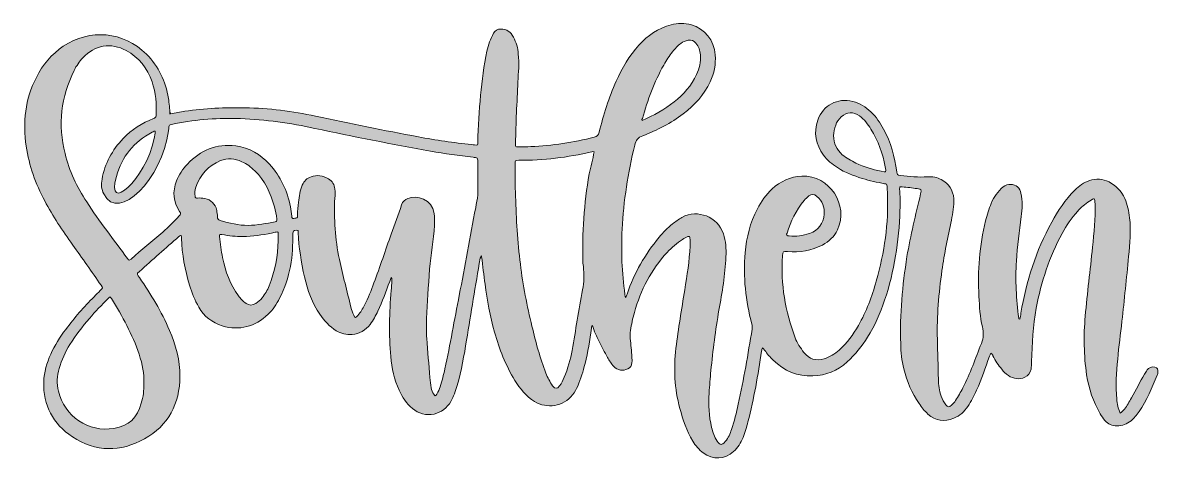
# Model space of a CAD drawing. Header units: inches. Extents: x 53 to 378, y 153 to 278.
import ezdxf

# ---------------------------------------------------------------- set-up
doc = ezdxf.new("R2010")
doc.units = ezdxf.units.IN
doc.header["$MEASUREMENT"] = 0
doc.layers.add('Calque 1', color=7, linetype='Continuous')

msp = doc.modelspace()

# ---------------------------------------------------------------- hatches: boundary and pattern name
at = {"layer": 'Calque 1', "true_color": 0x75614d}
h = msp.add_hatch(color=37, dxfattribs=at)
h.dxf.hatch_style = 2
edge = h.paths.add_edge_path()
edge.add_spline(control_points=[(95.6, 252), (97, 252.3), (98.4, 252.5), (99.7, 252.7), (105.4, 253.6), (111.2, 253.8), (116.9, 253.7), (123.7, 253.6), (130.5, 252.7), (137.1, 251.3), (146.9, 249.3), (156.7, 247.2), (166.5, 245.4), (171.5, 244.5), (176.6, 243.7), (181.7, 243.2), (182, 243.2), (182.3, 243.1), (182.6, 243.1), (183.5, 243), (183.5, 243), (183.5, 243.9), (183.6, 248.4), (183.9, 252.8), (184.3, 257.3), (184.7, 261.5), (185.2, 265.7), (186.1, 269.9), (186.5, 271.7), (187.1, 273.4), (188, 275), (188.4, 275.8), (189.2, 276.2), (190.1, 276.2), (191.8, 276.2), (192.9, 275.4), (193.7, 273.9), (194.5, 272.4), (195, 270.8), (195.1, 269.1), (195.4, 266.4), (195.1, 263.8), (195, 261.1), (194.7, 255.2), (194.4, 249.4), (194.3, 243.5), (194.3, 243.4), (194.3, 243.3), (194.3, 243.2), (194.2, 242.7), (194.4, 242.5), (195, 242.5), (196.2, 242.5), (197.5, 242.5), (198.7, 242.6), (204.8, 242.9), (210.9, 243.8), (216.8, 245.3), (217.6, 245.5), (218, 245.9), (218.2, 246.7), (219.5, 251.7), (221, 256.6), (223.1, 261.3), (224.8, 265), (226.8, 268.6), (229.6, 271.6), (232.2, 274.4), (235.1, 276.4), (238.8, 277.4), (240.7, 277.9), (242.7, 278), (244.6, 277.4), (248.5, 276.3), (251.1, 273.1), (251.4, 268.8), (251.7, 266.1), (251.1, 263.6), (250, 261.1), (248.2, 257.4), (245.6, 254.5), (242.3, 252), (238.8, 249.3), (234.8, 247.3), (230.7, 245.7), (229.3, 245.2), (228.7, 244.4), (228.4, 243), (226.5, 235.1), (225.2, 227.1), (224.8, 219), (224.5, 212.8), (224.7, 206.6), (225.6, 200.4), (225.6, 200.1), (225.6, 199.8), (225.8, 199.5), (226.1, 199.8), (226.1, 200.2), (226.2, 200.5), (228.3, 206.5), (231.4, 211.9), (235.4, 216.7), (236.5, 218.1), (237.8, 219.4), (239.2, 220.5), (240, 221.2), (241, 221.8), (241.9, 222.4), (246.5, 224.8), (252.1, 222.6), (253.8, 217.7), (254.5, 215.6), (254.6, 213.4), (254.5, 211.1), (254.3, 206), (253.4, 200.9), (252.5, 195.9), (251.5, 190.2), (250.8, 184.4), (250.2, 178.6), (250, 176.5), (249.8, 174.3), (249.7, 172.2), (249.5, 168.9), (249.6, 165.6), (250.4, 162.4), (250.7, 161), (251.2, 159.7), (252, 158.5), (252.9, 157.2), (253.3, 157.2), (254.3, 158.4), (255.2, 159.4), (255.7, 160.6), (256.1, 161.8), (256.9, 164.1), (257.5, 166.6), (258, 169), (259.6, 176.1), (260.8, 183.3), (262, 190.5), (262.1, 191), (262, 191.5), (261.9, 191.9), (260.1, 198.6), (259.4, 205.4), (260, 212.3), (260.4, 216.7), (261.4, 220.9), (263.5, 224.8), (264.6, 226.9), (266, 228.9), (267.7, 230.5), (270.1, 232.7), (272.9, 234), (276.2, 234.2), (284.1, 234.5), (289.8, 225.9), (286.4, 218.8), (285.5, 216.9), (284, 215.5), (282.1, 214.5), (279, 212.9), (275.6, 212.3), (272.1, 212.6), (270.8, 212.7), (270.8, 212.7), (270.7, 211.4), (270.1, 203.3), (271.5, 195.6), (274.3, 188), (274.9, 186.5), (275.8, 185.1), (276.8, 183.8), (278.4, 181.9), (280.2, 181.3), (282.6, 182), (284.2, 182.5), (285.6, 183.4), (286.9, 184.5), (289.2, 186.5), (290.9, 188.9), (292.4, 191.5), (294.7, 195.5), (296.3, 199.8), (297.5, 204.2), (299.8, 212.4), (301.1, 220.7), (300.7, 229.2), (300.7, 229.9), (300.6, 230.6), (300.6, 231.3), (300.6, 231.8), (300.4, 232), (299.9, 232), (297.8, 232.4), (295.6, 232.9), (293.5, 233.5), (291, 234.3), (288.6, 235.2), (286.4, 236.6), (284.9, 237.6), (283.5, 238.7), (282.4, 240.2), (280.2, 243.2), (279.5, 246.6), (280.8, 250.2), (282.3, 254.5), (286.4, 256.6), (290.8, 255.5), (292.8, 255), (294.5, 253.9), (296, 252.5), (297.5, 251.1), (298.6, 249.4), (299.6, 247.6), (301.7, 243.8), (302.8, 239.7), (303.4, 235.4), (303.5, 234.5), (303.5, 234.5), (304.4, 234.4), (307, 234), (309.6, 233.8), (312.2, 234), (313.6, 234.1), (314.9, 233.8), (316.1, 233.2), (318.3, 232), (319.5, 230.2), (319.7, 227.7), (319.8, 225.6), (319.4, 223.6), (319, 221.6), (318, 216.8), (317, 212), (316.3, 207.2), (315.4, 200.7), (314.8, 194.2), (315, 187.6), (315.1, 183.8), (315.2, 180), (315.3, 176.2), (315.3, 174.5), (315.5, 172.9), (316.1, 171.3), (316.4, 170.4), (316.8, 169.5), (317.4, 168.8), (318, 168.2), (318.3, 168.1), (319, 168.7), (319.5, 169.1), (319.9, 169.6), (320.2, 170.1), (321, 171.2), (321.6, 172.5), (322.3, 173.7), (324.4, 177.8), (325.9, 182.1), (327.6, 186.4), (328.2, 188), (328.3, 189.5), (327.9, 191.1), (327.2, 193.9), (327, 196.9), (326.9, 199.8), (326.5, 207.1), (327, 214.3), (328.8, 221.4), (329.2, 223.1), (329.7, 224.8), (330.4, 226.4), (331.1, 228.3), (332.3, 229.8), (333.8, 231.1), (335.1, 232.2), (336.9, 231.9), (337.9, 231.1), (338.5, 230.6), (338.7, 230), (338.9, 229.3), (339.4, 227.1), (339.3, 224.8), (339, 222.6), (338.4, 218.4), (337.9, 214.1), (337.6, 209.9), (337.3, 204.5), (337.5, 199), (338.3, 193.6), (338.3, 193.5), (338.3, 193.4), (338.6, 193.3), (338.7, 193.9), (338.8, 194.4), (338.9, 195), (340.4, 204.1), (343.2, 212.8), (347.7, 221), (349.5, 224.3), (351.6, 227.5), (354.3, 230.2), (355.5, 231.4), (356.9, 232.4), (358.5, 232.9), (360.4, 233.5), (362.3, 233.4), (364.1, 232.5), (366.2, 231.5), (367.6, 229.9), (368.6, 227.8), (369.4, 226.1), (369.8, 224.2), (370, 222.3), (370.4, 218.6), (370.1, 214.9), (369.7, 211.2), (369.1, 205), (368.5, 198.9), (367.8, 192.7), (367.4, 189.1), (366.9, 185.5), (366.6, 181.9), (366.2, 178.1), (366, 174.3), (366.3, 170.5), (366.4, 169.1), (366.7, 167.8), (367.3, 166.5), (367.8, 166.8), (368.2, 167.2), (368.5, 167.6), (369.3, 168.6), (369.9, 169.7), (370.5, 170.8), (371.8, 173.1), (373, 175.4), (374.3, 177.6), (374.5, 178), (374.7, 178.4), (375, 178.8), (375.5, 179.5), (376.4, 179.8), (377.2, 179.6), (377.9, 179.4), (378.2, 178.9), (378.1, 178.2), (378.1, 177.9), (378, 177.6), (377.9, 177.3), (376.4, 173.7), (374.9, 170.1), (372.7, 166.9), (372, 165.9), (371.3, 165), (370.4, 164.3), (369.2, 163.4), (367.9, 162.8), (366.4, 162.8), (365, 162.8), (363.8, 163.3), (362.9, 164.4), (362.4, 165), (362, 165.6), (361.6, 166.3), (359.6, 169.7), (358.3, 173.4), (357.7, 177.4), (356.9, 183), (356.8, 188.6), (357.3, 194.2), (357.9, 200.8), (358.7, 207.3), (359.4, 213.9), (359.8, 218), (360.3, 222.1), (360.1, 226.2), (360, 228), (360, 228), (358.5, 227), (357.2, 226.2), (356.1, 225.2), (355.1, 224.1), (353.4, 222.2), (351.9, 220.1), (350.7, 217.8), (347, 211.1), (344.7, 204), (343.3, 196.5), (342.4, 191.4), (342.1, 186.3), (341.9, 181.2), (341.9, 180.5), (341.9, 179.7), (341.8, 179), (341.6, 177.9), (341, 177.2), (340, 176.7), (338.4, 176), (336.8, 176.2), (335.3, 177.2), (334.5, 177.7), (333.9, 178.3), (333.4, 179), (332.4, 180.2), (331.6, 181.5), (330.9, 182.8), (330.8, 183.1), (330.7, 183.4), (330.3, 183.6), (330.2, 183.3), (330.1, 183), (329.9, 182.7), (328.7, 179.5), (327.7, 176.2), (326.2, 173), (325.5, 171.4), (324.7, 169.8), (323.7, 168.4), (322.7, 166.9), (321.4, 165.7), (319.7, 165), (317, 163.9), (314.5, 164.2), (312.3, 166.2), (311.3, 167.1), (310.5, 168.1), (309.8, 169.2), (307.7, 172.2), (306.2, 175.5), (305.4, 179.1), (304.8, 181.5), (304.5, 183.8), (304.5, 186.3), (304.2, 194.7), (305, 202.9), (306.3, 211.2), (307.3, 217.2), (308.8, 223.2), (310.2, 229.1), (310.5, 230.4), (310.5, 230.4), (309.2, 230.6), (307.8, 230.8), (306.4, 231), (304.9, 231.1), (304.2, 231.2), (304.2, 231.2), (304.2, 230.5), (304.3, 228.5), (304.4, 226.5), (304.3, 224.4), (304, 215.6), (302.7, 207), (299.9, 198.7), (298.7, 195), (297.1, 191.5), (295, 188.2), (293.4, 185.6), (291.5, 183.2), (289.2, 181.1), (286.4, 178.6), (283.1, 177.2), (279.4, 177.1), (275, 176.9), (271.2, 178.5), (268, 181.6), (267.1, 182.5), (266.3, 183.4), (265.6, 184.4), (265.4, 184.6), (265.3, 184.9), (265, 185.1), (264.7, 184.9), (264.8, 184.5), (264.7, 184.2), (263.7, 177.4), (262.5, 170.6), (260.8, 164), (260.4, 162.5), (260, 161), (259.4, 159.5), (258.8, 158), (257.9, 156.6), (256.7, 155.5), (254.1, 153.2), (250.8, 153), (248, 155.1), (246.8, 156), (245.8, 157.2), (245, 158.5), (243.2, 161.4), (242.2, 164.6), (241.3, 167.8), (239.8, 173.5), (239.5, 179.2), (240.2, 185), (240.9, 190.6), (241.8, 196.1), (242.7, 201.7), (243.4, 205.8), (244, 210), (244.3, 214.2), (244.3, 215), (244.3, 215.8), (244.2, 216.5), (244.2, 216.9), (244, 217), (243.6, 216.9), (243.1, 216.7), (242.6, 216.4), (242.1, 216.1), (240.5, 215.1), (239, 213.8), (237.7, 212.4), (233.1, 207.5), (230.1, 201.6), (228.3, 195.2), (227.8, 193.5), (227.5, 191.8), (227.2, 190.1), (227.1, 189.3), (227, 188.6), (227.1, 187.8), (227.3, 186), (227.5, 184.2), (227.6, 182.5), (227.6, 182), (227.7, 181.5), (227.6, 180.9), (227.6, 180), (227.1, 179.4), (226.4, 179.1), (225.1, 178.4), (223.4, 178.7), (222.4, 179.8), (221.7, 180.6), (221.1, 181.5), (220.6, 182.4), (219.8, 183.9), (219, 185.4), (218.2, 186.9), (217.5, 188.4), (216.8, 189.9), (216.3, 191.5), (215.9, 191.3), (216, 191), (216, 190.7), (215.5, 187.3), (215.1, 183.9), (214.2, 180.6), (213.6, 178.4), (213, 176.3), (212.1, 174.2), (211.7, 173.3), (211.2, 172.5), (210.6, 171.7), (208, 168.4), (203.3, 167.6), (199.7, 169.8), (197.3, 171.3), (195.6, 173.5), (194.1, 175.8), (191.5, 180.1), (189.6, 184.8), (188.3, 189.6), (187, 194.1), (186.2, 198.7), (185.6, 203.3), (185.2, 205.9), (184.9, 208.5), (184.6, 211.1), (184.6, 211.2), (184.6, 211.4), (184.5, 211.4), (184.2, 211.2), (184.3, 210.9), (184.2, 210.7), (182.8, 202.9), (181.6, 195.1), (180.3, 187.3), (179.6, 183), (178.8, 178.6), (177.6, 174.4), (177.1, 172.8), (176.6, 171.2), (175.8, 169.8), (174.7, 167.9), (173.1, 166.7), (171, 166.2), (168.7, 165.7), (166.6, 166.3), (164.8, 167.8), (163.1, 169.2), (162, 171), (161, 173), (159.6, 176.1), (158.9, 179.3), (158.6, 182.6), (158, 188.9), (158.2, 195.2), (158.7, 201.5), (158.8, 202.4), (158.9, 203.4), (158.9, 204.3), (158.9, 204.6), (159, 204.9), (158.8, 205.2), (158.5, 204.9), (158.5, 204.5), (158.3, 204.1), (157.2, 201.2), (156.2, 198.3), (154.9, 195.6), (154.3, 194.3), (153.6, 193), (152.7, 191.8), (151.4, 190.2), (149.7, 189.1), (147.6, 188.9), (145.9, 188.8), (144.4, 189.2), (143, 190), (141, 191.2), (139.6, 192.9), (138.3, 194.7), (136.1, 197.9), (134.8, 201.6), (133.9, 205.4), (133, 209.6), (132.3, 213.8), (132.1, 218), (132.1, 218.3), (132.3, 218.8), (131.6, 218.7), (130.8, 218.6), (130.6, 218.5), (130.6, 217.8), (130.6, 214.6), (130.5, 211.5), (129.9, 208.4), (129.3, 205.2), (128.3, 202.2), (126.8, 199.3), (125.9, 197.6), (124.9, 196), (123.5, 194.7), (119.7, 191.2), (115.4, 189.9), (110.4, 191.4), (107.5, 192.3), (105.2, 194.1), (103.7, 196.7), (102.5, 198.7), (101.7, 200.8), (101, 203), (99.7, 207.4), (98.9, 211.9), (98.7, 216.4), (98.7, 216.7), (98.7, 216.9), (98.6, 217.2), (98.3, 217.3), (98.2, 217.1), (98, 216.9), (94.2, 213.6), (90.4, 210.3), (86.7, 206.9), (86.6, 206.8), (86.5, 206.7), (86.3, 206.6), (86.1, 206.4), (86, 206.2), (86.2, 205.9), (86.4, 205.7), (86.5, 205.4), (86.7, 205.2), (90, 200.4), (93, 195.5), (95.3, 190.1), (97.1, 185.9), (98.3, 181.5), (98.3, 177), (98.2, 169.2), (95, 162.9), (88.1, 159.1), (81.3, 155.3), (74.2, 155.3), (67.5, 159.7), (62, 163.4), (59.1, 168.7), (59.3, 175.4), (59.4, 178.2), (60.2, 180.8), (61.3, 183.3), (62.5, 185.8), (63.9, 188.2), (65.6, 190.4), (68.1, 193.7), (70.8, 196.8), (73.7, 199.7), (74.3, 200.3), (74.9, 200.9), (75.5, 201.5), (76.3, 202.3), (76.2, 202.2), (75.7, 203), (73.1, 206.9), (70.3, 210.7), (67.6, 214.5), (64.7, 218.6), (61.9, 222.7), (59.6, 227.1), (57, 232), (55.1, 237.2), (54.3, 242.7), (53.3, 249.5), (54, 256.2), (57.2, 262.4), (59, 266), (61.6, 269), (64.9, 271.3), (72.6, 276.4), (82.1, 275.5), (88.7, 269), (92.2, 265.5), (94.2, 261.3), (95, 256.4), (95.2, 254.9), (95.4, 253.4), (95.4, 251.9), (95.5, 252.5), (95.5, 252.3), (95.6, 252)], knot_values=[0, 0, 0, 0, 1, 1, 1, 2, 2, 2, 3, 3, 3, 4, 4, 4, 5, 5, 5, 6, 6, 6, 7, 7, 7, 8, 8, 8, 9, 9, 9, 10, 10, 10, 11, 11, 11, 12, 12, 12, 13, 13, 13, 14, 14, 14, 15, 15, 15, 16, 16, 16, 17, 17, 17, 18, 18, 18, 19, 19, 19, 20, 20, 20, 21, 21, 21, 22, 22, 22, 23, 23, 23, 24, 24, 24, 25, 25, 25, 26, 26, 26, 27, 27, 27, 28, 28, 28, 29, 29, 29, 30, 30, 30, 31, 31, 31, 32, 32, 32, 33, 33, 33, 34, 34, 34, 35, 35, 35, 36, 36, 36, 37, 37, 37, 38, 38, 38, 39, 39, 39, 40, 40, 40, 41, 41, 41, 42, 42, 42, 43, 43, 43, 44, 44, 44, 45, 45, 45, 46, 46, 46, 47, 47, 47, 48, 48, 48, 49, 49, 49, 50, 50, 50, 51, 51, 51, 52, 52, 52, 53, 53, 53, 54, 54, 54, 55, 55, 55, 56, 56, 56, 57, 57, 57, 58, 58, 58, 59, 59, 59, 60, 60, 60, 61, 61, 61, 62, 62, 62, 63, 63, 63, 64, 64, 64, 65, 65, 65, 66, 66, 66, 67, 67, 67, 68, 68, 68, 69, 69, 69, 70, 70, 70, 71, 71, 71, 72, 72, 72, 73, 73, 73, 74, 74, 74, 75, 75, 75, 76, 76, 76, 77, 77, 77, 78, 78, 78, 79, 79, 79, 80, 80, 80, 81, 81, 81, 82, 82, 82, 83, 83, 83, 84, 84, 84, 85, 85, 85, 86, 86, 86, 87, 87, 87, 88, 88, 88, 89, 89, 89, 90, 90, 90, 91, 91, 91, 92, 92, 92, 93, 93, 93, 94, 94, 94, 95, 95, 95, 96, 96, 96, 97, 97, 97, 98, 98, 98, 99, 99, 99, 100, 100, 100, 101, 101, 101, 102, 102, 102, 103, 103, 103, 104, 104, 104, 105, 105, 105, 106, 106, 106, 107, 107, 107, 108, 108, 108, 109, 109, 109, 110, 110, 110, 111, 111, 111, 112, 112, 112, 113, 113, 113, 114, 114, 114, 115, 115, 115, 116, 116, 116, 117, 117, 117, 118, 118, 118, 119, 119, 119, 120, 120, 120, 121, 121, 121, 122, 122, 122, 123, 123, 123, 124, 124, 124, 125, 125, 125, 126, 126, 126, 127, 127, 127, 128, 128, 128, 129, 129, 129, 130, 130, 130, 131, 131, 131, 132, 132, 132, 133, 133, 133, 134, 134, 134, 135, 135, 135, 136, 136, 136, 137, 137, 137, 138, 138, 138, 139, 139, 139, 140, 140, 140, 141, 141, 141, 142, 142, 142, 143, 143, 143, 144, 144, 144, 145, 145, 145, 146, 146, 146, 147, 147, 147, 148, 148, 148, 149, 149, 149, 150, 150, 150, 151, 151, 151, 152, 152, 152, 153, 153, 153, 154, 154, 154, 155, 155, 155, 156, 156, 156, 157, 157, 157, 158, 158, 158, 159, 159, 159, 160, 160, 160, 161, 161, 161, 162, 162, 162, 163, 163, 163, 164, 164, 164, 165, 165, 165, 166, 166, 166, 167, 167, 167, 168, 168, 168, 169, 169, 169, 170, 170, 170, 171, 171, 171, 172, 172, 172, 173, 173, 173, 174, 174, 174, 175, 175, 175, 176, 176, 176, 177, 177, 177, 178, 178, 178, 179, 179, 179, 180, 180, 180, 181, 181, 181, 182, 182, 182, 183, 183, 183, 184, 184, 184, 185, 185, 185, 186, 186, 186, 187, 187, 187, 188, 188, 188, 189, 189, 189, 190, 190, 190, 191, 191, 191, 192, 192, 192, 193, 193, 193, 194, 194, 194, 195, 195, 195, 196, 196, 196, 197, 197, 197, 198, 198, 198, 199, 199, 199, 200, 200, 200, 201, 201, 201, 202, 202, 202, 203, 203, 203, 204, 204, 204, 205, 205, 205, 206, 206, 206, 207, 207, 207, 208, 208, 208, 209, 209, 209, 210, 210, 210, 211, 211, 211, 212, 212, 212, 213, 213, 213, 214, 214, 214, 215, 215, 215, 216, 216, 216, 217, 217, 217, 218, 218, 218, 219, 219, 219, 220, 220, 220, 221, 221, 221, 222, 222, 222, 223, 223, 223, 224, 224, 224, 225, 225, 225, 226, 226, 226, 227, 227, 227, 228, 228, 228, 229, 229, 229, 230, 230, 230, 231, 231, 231, 232, 232, 232, 233, 233, 233, 234, 234, 234, 235, 235, 235, 236, 236, 236, 237, 237, 237, 238, 238, 238, 239, 239, 239, 240, 240, 240, 241, 241, 241, 242, 242, 242, 243, 243, 243, 244, 244, 244, 245, 245, 245, 245], degree=3, periodic=1)
edge = h.paths.add_edge_path()
edge.add_spline(control_points=[(168.8, 193.5), (168.8, 191.4), (168.8, 189.6), (168.9, 187.8), (169.2, 184.1), (169.5, 180.3), (169.8, 176.6), (169.9, 175.6), (170, 174.7), (170.2, 173.7), (170.3, 173.1), (170.5, 172.4), (170.9, 171.9), (171.3, 171.3), (171.4, 171.3), (171.8, 171.9), (172.2, 172.6), (172.5, 173.3), (172.7, 174), (173.3, 175.7), (173.7, 177.4), (174.1, 179.1), (175.6, 186.1), (176.8, 193.1), (178.2, 200.1), (179.8, 208.4), (181.3, 216.8), (182.9, 225.2), (183.1, 226.4), (183.5, 227.6), (183.5, 228.8), (183.5, 232.1), (183.5, 235.4), (183.5, 238.7), (183.5, 239.2), (183.3, 239.5), (182.8, 239.5), (182.6, 239.5), (182.4, 239.5), (182.2, 239.6), (178.1, 240), (174.1, 240.6), (170, 241.3), (158.9, 243.3), (147.9, 245.5), (136.9, 247.8), (129.9, 249.3), (122.8, 250.4), (115.6, 250.6), (109.4, 250.8), (103.2, 250.4), (97, 249.2), (94.8, 248.7), (95.3, 249.2), (95, 247.1), (93.2, 233.6), (80.8, 220.6), (76.5, 229.1), (75.8, 230.4), (75.7, 231.8), (76, 233.3), (76.8, 237.8), (78.9, 241.6), (82, 244.9), (84.5, 247.5), (87.4, 249.4), (90.7, 250.6), (91.1, 250.8), (91.4, 250.9), (91.5, 251.4), (91.6, 254.7), (91.4, 258), (90.3, 261.1), (88.9, 265), (86.6, 268.1), (82.9, 270.1), (78.6, 272.4), (73.8, 271.6), (70.5, 268), (69.5, 266.9), (68.7, 265.7), (68, 264.4), (64.3, 256.8), (63.3, 248.9), (65.4, 240.6), (66.6, 235.6), (68.8, 231.1), (71.6, 226.8), (75.2, 221.2), (79.4, 216), (83.3, 210.6), (83.7, 210), (83.7, 210), (84.3, 210.5), (87.3, 213.1), (90.4, 215.6), (93.4, 218.2), (95, 219.7), (96.6, 221.2), (98.1, 222.8), (98.6, 223.4), (98.6, 223.4), (98.2, 224.1), (96.4, 226.8), (96.1, 229.7), (97.3, 232.8), (98, 234.6), (99.1, 236.2), (100.4, 237.6), (104.2, 241.6), (108.7, 243.5), (114.3, 242.8), (118.2, 242.3), (121.3, 240.4), (123.9, 237.6), (127.1, 234.1), (129, 230), (129.9, 225.4), (130.1, 224.5), (130.2, 223.6), (130.3, 222.7), (130.3, 222.5), (130.3, 222.2), (130.6, 222.1), (131, 222), (131.4, 222.2), (131.7, 222.3), (132.1, 222.4), (131.9, 222.8), (131.9, 223.1), (132, 224.3), (132, 225.5), (132.2, 226.7), (132.4, 228.4), (132.6, 230.1), (133.3, 231.6), (133.8, 232.8), (134.6, 233.6), (135.8, 234), (137.5, 234.6), (139.2, 234.4), (140.8, 233.4), (141.9, 232.7), (142.5, 231.8), (142.6, 230.5), (142.7, 229.6), (142.7, 228.7), (142.6, 227.9), (142.3, 222), (142.7, 216.2), (143.9, 210.4), (144.9, 205.8), (146.1, 201.3), (147.2, 196.7), (147.4, 195.9), (147.7, 195.2), (148, 194.5), (148.4, 193.6), (148.6, 193.6), (149.2, 194.4), (150, 195.3), (150.5, 196.2), (151.1, 197.3), (152.2, 199.4), (153, 201.5), (153.8, 203.7), (155.5, 208.3), (157.1, 213), (158.7, 217.6), (159.7, 220.4), (160.9, 223.1), (161.7, 226), (162, 226.9), (162.7, 227.4), (163.5, 227.8), (166, 228.8), (170.5, 227.6), (171, 223.5), (171.1, 222.4), (171.2, 221.2), (171.1, 220.1), (170.8, 215.9), (170.2, 211.8), (169.7, 207.6), (169.4, 202.7), (169, 198), (168.8, 193.5)], knot_values=[0, 0, 0, 0, 1, 1, 1, 2, 2, 2, 3, 3, 3, 4, 4, 4, 5, 5, 5, 6, 6, 6, 7, 7, 7, 8, 8, 8, 9, 9, 9, 10, 10, 10, 11, 11, 11, 12, 12, 12, 13, 13, 13, 14, 14, 14, 15, 15, 15, 16, 16, 16, 17, 17, 17, 18, 18, 18, 19, 19, 19, 20, 20, 20, 21, 21, 21, 22, 22, 22, 23, 23, 23, 24, 24, 24, 25, 25, 25, 26, 26, 26, 27, 27, 27, 28, 28, 28, 29, 29, 29, 30, 30, 30, 31, 31, 31, 32, 32, 32, 33, 33, 33, 34, 34, 34, 35, 35, 35, 36, 36, 36, 37, 37, 37, 38, 38, 38, 39, 39, 39, 40, 40, 40, 41, 41, 41, 42, 42, 42, 43, 43, 43, 44, 44, 44, 45, 45, 45, 46, 46, 46, 47, 47, 47, 48, 48, 48, 49, 49, 49, 50, 50, 50, 51, 51, 51, 52, 52, 52, 53, 53, 53, 54, 54, 54, 55, 55, 55, 56, 56, 56, 57, 57, 57, 58, 58, 58, 59, 59, 59, 60, 60, 60, 61, 61, 61, 62, 62, 62, 62], degree=3, periodic=1)
edge = h.paths.add_edge_path()
edge.add_spline(control_points=[(216.8, 241.1), (216.5, 241.2), (216.3, 241.2), (216.1, 241.1), (209.2, 239.5), (202.3, 238.7), (195.2, 238.7), (194.2, 238.7), (194.2, 238.7), (194.2, 237.7), (194.2, 234.6), (194.2, 231.5), (194.3, 228.4), (194.5, 221.9), (194.9, 215.5), (195.7, 209), (196.4, 203), (197.6, 197.1), (199, 191.3), (200.1, 186.7), (201.3, 182.2), (203, 177.9), (203.5, 176.6), (204.1, 175.4), (204.9, 174.3), (205.7, 173.3), (206.1, 173.3), (206.9, 174.3), (207.5, 175), (207.9, 175.8), (208.2, 176.7), (209.3, 179.2), (210, 181.8), (210.5, 184.4), (211.5, 190.2), (212.4, 195.9), (213.5, 201.7), (213.9, 203.9), (214, 206.1), (213.7, 208.4), (213.7, 208.7), (213.7, 209), (213.6, 209.3), (213.3, 217.9), (213.9, 226.3), (215.4, 234.8), (215.9, 236.9), (216.4, 239), (216.8, 241.1)], knot_values=[0, 0, 0, 0, 1, 1, 1, 2, 2, 2, 3, 3, 3, 4, 4, 4, 5, 5, 5, 6, 6, 6, 7, 7, 7, 8, 8, 8, 9, 9, 9, 10, 10, 10, 11, 11, 11, 12, 12, 12, 13, 13, 13, 14, 14, 14, 15, 15, 15, 16, 16, 16, 16], degree=3, periodic=1)
edge = h.paths.add_edge_path()
edge.add_spline(control_points=[(88, 174.9), (88, 177.8), (87.6, 180.3), (86.6, 183.3), (84.7, 189), (81.8, 194.1), (78.7, 199.2), (78.3, 199.8), (78.3, 199.8), (77.8, 199.3), (75.9, 197.4), (74.1, 195.5), (72.4, 193.5), (70.4, 191.2), (68.5, 188.7), (66.8, 186.1), (65.5, 183.9), (64.4, 181.6), (63.7, 179.2), (63.1, 177.1), (63, 174.9), (63.5, 172.7), (65.2, 165.6), (72.2, 160.9), (79.4, 162.1), (83.6, 162.8), (86.2, 165.1), (87.2, 169.3), (87.8, 171.1), (88, 173), (88, 174.9)], knot_values=[0, 0, 0, 0, 1, 1, 1, 2, 2, 2, 3, 3, 3, 4, 4, 4, 5, 5, 5, 6, 6, 6, 7, 7, 7, 8, 8, 8, 9, 9, 9, 10, 10, 10, 10], degree=3, periodic=1)
edge = h.paths.add_edge_path()
edge.add_spline(control_points=[(117.8, 220.1), (120.4, 220.1), (123, 220.7), (125.5, 221.1), (126, 221.2), (126, 221.4), (126, 221.9), (125.9, 223.1), (125.6, 224.3), (125.3, 225.4), (124.3, 229.3), (122.6, 232.9), (119.7, 235.7), (118.6, 236.8), (117.4, 237.7), (116, 238.3), (114, 239.2), (112, 239.4), (109.9, 238.6), (106.4, 237.2), (104.1, 234.6), (102.8, 231), (102.5, 230.2), (102.4, 229.3), (102.6, 228.4), (102.7, 228), (102.8, 227.8), (103.3, 227.9), (104, 228), (104.7, 227.9), (105.4, 227.8), (107.2, 227.4), (108.4, 226.3), (108.8, 224.4), (108.9, 223.8), (109.1, 223.2), (109, 222.6), (109, 222), (109.2, 221.7), (109.8, 221.5), (112.4, 220.7), (115.1, 220.1), (117.8, 220.1)], knot_values=[0, 0, 0, 0, 1, 1, 1, 2, 2, 2, 3, 3, 3, 4, 4, 4, 5, 5, 5, 6, 6, 6, 7, 7, 7, 8, 8, 8, 9, 9, 9, 10, 10, 10, 11, 11, 11, 12, 12, 12, 13, 13, 13, 14, 14, 14, 14], degree=3, periodic=1)
edge = h.paths.add_edge_path()
edge.add_spline(control_points=[(126.4, 215.7), (126.4, 216.4), (126.4, 217.1), (126.4, 217.7), (126.4, 218.3), (126.3, 218.3), (125.8, 218.2), (125.4, 218.1), (124.9, 218), (124.5, 217.9), (121.8, 217.4), (119.1, 216.9), (116.3, 216.9), (114.3, 216.9), (112.3, 217.1), (110.3, 217.5), (109.6, 217.6), (109.6, 217.6), (109.6, 216.9), (109.8, 214.9), (110.1, 212.9), (110.5, 210.9), (111.3, 207), (112.6, 203.2), (115, 200), (115.6, 199.2), (116.3, 198.4), (117.2, 197.8), (118.1, 197.2), (119, 197.2), (120, 197.8), (120.7, 198.2), (121.3, 198.8), (121.8, 199.4), (122.6, 200.5), (123.3, 201.6), (123.8, 202.8), (125.5, 207), (126.3, 211.3), (126.4, 215.7)], knot_values=[0, 0, 0, 0, 1, 1, 1, 2, 2, 2, 3, 3, 3, 4, 4, 4, 5, 5, 5, 6, 6, 6, 7, 7, 7, 8, 8, 8, 9, 9, 9, 10, 10, 10, 11, 11, 11, 12, 12, 12, 13, 13, 13, 13], degree=3, periodic=1)
edge = h.paths.add_edge_path()
edge.add_spline(control_points=[(230.5, 250.1), (233.8, 251.5), (236.9, 253.2), (239.7, 255.4), (242.4, 257.5), (244.6, 260.1), (246.1, 263.2), (246.9, 265), (247.4, 266.8), (247.2, 268.8), (247.1, 270.1), (246.7, 271.2), (245.9, 272.2), (245.3, 272.9), (244.6, 273.2), (243.7, 273), (242.9, 272.8), (242.2, 272.6), (241.6, 272.1), (240.7, 271.4), (239.9, 270.6), (239.2, 269.7), (238.3, 268.5), (237.5, 267.3), (236.7, 265.9), (234, 261.1), (232.1, 255.9), (230.6, 250.6), (230.4, 250.5), (230.3, 250.3), (230.5, 250.1)], knot_values=[0, 0, 0, 0, 1, 1, 1, 2, 2, 2, 3, 3, 3, 4, 4, 4, 5, 5, 5, 6, 6, 6, 7, 7, 7, 8, 8, 8, 9, 9, 9, 10, 10, 10, 10], degree=3, periodic=1)
edge = h.paths.add_edge_path()
edge.add_spline(control_points=[(285.3, 245.8), (285.3, 243.5), (286.2, 241.8), (287.8, 240.3), (289, 239.3), (290.3, 238.6), (291.7, 237.9), (294, 236.8), (296.4, 236.1), (298.9, 235.6), (300.4, 235.3), (300.4, 235.1), (300.1, 236.8), (299.4, 240.6), (298.1, 244.3), (296, 247.6), (295.1, 249), (294.1, 250.4), (292.7, 251.4), (290.9, 252.7), (289.2, 252.6), (287.5, 251.1), (286.7, 250.4), (286.2, 249.6), (285.9, 248.7), (285.5, 247.7), (285.3, 246.7), (285.3, 245.8)], knot_values=[0, 0, 0, 0, 1, 1, 1, 2, 2, 2, 3, 3, 3, 4, 4, 4, 5, 5, 5, 6, 6, 6, 7, 7, 7, 8, 8, 8, 9, 9, 9, 9], degree=3, periodic=1)
edge = h.paths.add_edge_path()
edge.add_spline(control_points=[(91.2, 247), (91, 247), (90.9, 247), (90.9, 247), (90.7, 246.9), (90.5, 246.8), (90.3, 246.7), (85.1, 244), (81.7, 239.8), (80.1, 234.1), (76.9, 223), (88.6, 233.3), (90.9, 244.9), (91, 245.6), (91.2, 246.3), (91.2, 247)], knot_values=[0, 0, 0, 0, 1, 1, 1, 2, 2, 2, 3, 3, 3, 4, 4, 4, 5, 5, 5, 5], degree=3, periodic=1)
edge = h.paths.add_edge_path()
edge.add_spline(control_points=[(271.9, 217.3), (272.1, 217.1), (272.4, 217.1), (272.6, 217.1), (274.6, 216.9), (276.5, 217.1), (278.4, 217.8), (281, 218.7), (282.4, 220.6), (282.6, 223.3), (282.8, 225.3), (282.1, 227.1), (280.5, 228.4), (279.7, 229.1), (279.1, 229.1), (278.2, 228.5), (277.7, 228.1), (277.3, 227.7), (276.9, 227.2), (274.6, 224.4), (273, 221.3), (272, 217.9), (271.9, 217.7), (271.8, 217.5), (271.9, 217.3)], knot_values=[0, 0, 0, 0, 1, 1, 1, 2, 2, 2, 3, 3, 3, 4, 4, 4, 5, 5, 5, 6, 6, 6, 7, 7, 7, 8, 8, 8, 8], degree=3, periodic=1)

# ---------------------------------------------------------------- linework, layer by layer
at = {"layer": 'Calque 1', "lineweight": 0}
for points, knots in [([(95.6, 252), (97, 252.3), (98.4, 252.5), (99.7, 252.7), (105.4, 253.6), (111.2, 253.8), (116.9, 253.7), (123.7, 253.6), (130.5, 252.7), (137.1, 251.3), (146.9, 249.3), (156.7, 247.2), (166.5, 245.4), (171.5, 244.5), (176.6, 243.7), (181.7, 243.2), (182, 243.2), (182.3, 243.1), (182.6, 243.1), (183.5, 243), (183.5, 243), (183.5, 243.9), (183.6, 248.4), (183.9, 252.8), (184.3, 257.3), (184.7, 261.5), (185.2, 265.7), (186.1, 269.9), (186.5, 271.7), (187.1, 273.4), (188, 275), (188.4, 275.8), (189.2, 276.2), (190.1, 276.2), (191.8, 276.2), (192.9, 275.4), (193.7, 273.9), (194.5, 272.4), (195, 270.8), (195.1, 269.1), (195.4, 266.4), (195.1, 263.8), (195, 261.1), (194.7, 255.2), (194.4, 249.4), (194.3, 243.5), (194.3, 243.4), (194.3, 243.3), (194.3, 243.2), (194.2, 242.7), (194.4, 242.5), (195, 242.5), (196.2, 242.5), (197.5, 242.5), (198.7, 242.6), (204.8, 242.9), (210.9, 243.8), (216.8, 245.3), (217.6, 245.5), (218, 245.9), (218.2, 246.7), (219.5, 251.7), (221, 256.6), (223.1, 261.3), (224.8, 265), (226.8, 268.6), (229.6, 271.6), (232.2, 274.4), (235.1, 276.4), (238.8, 277.4), (240.7, 277.9), (242.7, 278), (244.6, 277.4), (248.5, 276.3), (251.1, 273.1), (251.4, 268.8), (251.7, 266.1), (251.1, 263.6), (250, 261.1), (248.2, 257.4), (245.6, 254.5), (242.3, 252), (238.8, 249.3), (234.8, 247.3), (230.7, 245.7), (229.3, 245.2), (228.7, 244.4), (228.4, 243), (226.5, 235.1), (225.2, 227.1), (224.8, 219), (224.5, 212.8), (224.7, 206.6), (225.6, 200.4), (225.6, 200.1), (225.6, 199.8), (225.8, 199.5), (226.1, 199.8), (226.1, 200.2), (226.2, 200.5), (228.3, 206.5), (231.4, 211.9), (235.4, 216.7), (236.5, 218.1), (237.8, 219.4), (239.2, 220.5), (240, 221.2), (241, 221.8), (241.9, 222.4), (246.5, 224.8), (252.1, 222.6), (253.8, 217.7), (254.5, 215.6), (254.6, 213.4), (254.5, 211.1), (254.3, 206), (253.4, 200.9), (252.5, 195.9), (251.5, 190.2), (250.8, 184.4), (250.2, 178.6), (250, 176.5), (249.8, 174.3), (249.7, 172.2), (249.5, 168.9), (249.6, 165.6), (250.4, 162.4), (250.7, 161), (251.2, 159.7), (252, 158.5), (252.9, 157.2), (253.3, 157.2), (254.3, 158.4), (255.2, 159.4), (255.7, 160.6), (256.1, 161.8), (256.9, 164.1), (257.5, 166.6), (258, 169), (259.6, 176.1), (260.8, 183.3), (262, 190.5), (262.1, 191), (262, 191.5), (261.9, 191.9), (260.1, 198.6), (259.4, 205.4), (260, 212.3), (260.4, 216.7), (261.4, 220.9), (263.5, 224.8), (264.6, 226.9), (266, 228.9), (267.7, 230.5), (270.1, 232.7), (272.9, 234), (276.2, 234.2), (284.1, 234.5), (289.8, 225.9), (286.4, 218.8), (285.5, 216.9), (284, 215.5), (282.1, 214.5), (279, 212.9), (275.6, 212.3), (272.1, 212.6), (270.8, 212.7), (270.8, 212.7), (270.7, 211.4), (270.1, 203.3), (271.5, 195.6), (274.3, 188), (274.9, 186.5), (275.8, 185.1), (276.8, 183.8), (278.4, 181.9), (280.2, 181.3), (282.6, 182), (284.2, 182.5), (285.6, 183.4), (286.9, 184.5), (289.2, 186.5), (290.9, 188.9), (292.4, 191.5), (294.7, 195.5), (296.3, 199.8), (297.5, 204.2), (299.8, 212.4), (301.1, 220.7), (300.7, 229.2), (300.7, 229.9), (300.6, 230.6), (300.6, 231.3), (300.6, 231.8), (300.4, 232), (299.9, 232), (297.8, 232.4), (295.6, 232.9), (293.5, 233.5), (291, 234.3), (288.6, 235.2), (286.4, 236.6), (284.9, 237.6), (283.5, 238.7), (282.4, 240.2), (280.2, 243.2), (279.5, 246.6), (280.8, 250.2), (282.3, 254.5), (286.4, 256.6), (290.8, 255.5), (292.8, 255), (294.5, 253.9), (296, 252.5), (297.5, 251.1), (298.6, 249.4), (299.6, 247.6), (301.7, 243.8), (302.8, 239.7), (303.4, 235.4), (303.5, 234.5), (303.5, 234.5), (304.4, 234.4), (307, 234), (309.6, 233.8), (312.2, 234), (313.6, 234.1), (314.9, 233.8), (316.1, 233.2), (318.3, 232), (319.5, 230.2), (319.7, 227.7), (319.8, 225.6), (319.4, 223.6), (319, 221.6), (318, 216.8), (317, 212), (316.3, 207.2), (315.4, 200.7), (314.8, 194.2), (315, 187.6), (315.1, 183.8), (315.2, 180), (315.3, 176.2), (315.3, 174.5), (315.5, 172.9), (316.1, 171.3), (316.4, 170.4), (316.8, 169.5), (317.4, 168.8), (318, 168.2), (318.3, 168.1), (319, 168.7), (319.5, 169.1), (319.9, 169.6), (320.2, 170.1), (321, 171.2), (321.6, 172.5), (322.3, 173.7), (324.4, 177.8), (325.9, 182.1), (327.6, 186.4), (328.2, 188), (328.3, 189.5), (327.9, 191.1), (327.2, 193.9), (327, 196.9), (326.9, 199.8), (326.5, 207.1), (327, 214.3), (328.8, 221.4), (329.2, 223.1), (329.7, 224.8), (330.4, 226.4), (331.1, 228.3), (332.3, 229.8), (333.8, 231.1), (335.1, 232.2), (336.9, 231.9), (337.9, 231.1), (338.5, 230.6), (338.7, 230), (338.9, 229.3), (339.4, 227.1), (339.3, 224.8), (339, 222.6), (338.4, 218.4), (337.9, 214.1), (337.6, 209.9), (337.3, 204.5), (337.5, 199), (338.3, 193.6), (338.3, 193.5), (338.3, 193.4), (338.6, 193.3), (338.7, 193.9), (338.8, 194.4), (338.9, 195), (340.4, 204.1), (343.2, 212.8), (347.7, 221), (349.5, 224.3), (351.6, 227.5), (354.3, 230.2), (355.5, 231.4), (356.9, 232.4), (358.5, 232.9), (360.4, 233.5), (362.3, 233.4), (364.1, 232.5), (366.2, 231.5), (367.6, 229.9), (368.6, 227.8), (369.4, 226.1), (369.8, 224.2), (370, 222.3), (370.4, 218.6), (370.1, 214.9), (369.7, 211.2), (369.1, 205), (368.5, 198.9), (367.8, 192.7), (367.4, 189.1), (366.9, 185.5), (366.6, 181.9), (366.2, 178.1), (366, 174.3), (366.3, 170.5), (366.4, 169.1), (366.7, 167.8), (367.3, 166.5), (367.8, 166.8), (368.2, 167.2), (368.5, 167.6), (369.3, 168.6), (369.9, 169.7), (370.5, 170.8), (371.8, 173.1), (373, 175.4), (374.3, 177.6), (374.5, 178), (374.7, 178.4), (375, 178.8), (375.5, 179.5), (376.4, 179.8), (377.2, 179.6), (377.9, 179.4), (378.2, 178.9), (378.1, 178.2), (378.1, 177.9), (378, 177.6), (377.9, 177.3), (376.4, 173.7), (374.9, 170.1), (372.7, 166.9), (372, 165.9), (371.3, 165), (370.4, 164.3), (369.2, 163.4), (367.9, 162.8), (366.4, 162.8), (365, 162.8), (363.8, 163.3), (362.9, 164.4), (362.4, 165), (362, 165.6), (361.6, 166.3), (359.6, 169.7), (358.3, 173.4), (357.7, 177.4), (356.9, 183), (356.8, 188.6), (357.3, 194.2), (357.9, 200.8), (358.7, 207.3), (359.4, 213.9), (359.8, 218), (360.3, 222.1), (360.1, 226.2), (360, 228), (360, 228), (358.5, 227), (357.2, 226.2), (356.1, 225.2), (355.1, 224.1), (353.4, 222.2), (351.9, 220.1), (350.7, 217.8), (347, 211.1), (344.7, 204), (343.3, 196.5), (342.4, 191.4), (342.1, 186.3), (341.9, 181.2), (341.9, 180.5), (341.9, 179.7), (341.8, 179), (341.6, 177.9), (341, 177.2), (340, 176.7), (338.4, 176), (336.8, 176.2), (335.3, 177.2), (334.5, 177.7), (333.9, 178.3), (333.4, 179), (332.4, 180.2), (331.6, 181.5), (330.9, 182.8), (330.8, 183.1), (330.7, 183.4), (330.3, 183.6), (330.2, 183.3), (330.1, 183), (329.9, 182.7), (328.7, 179.5), (327.7, 176.2), (326.2, 173), (325.5, 171.4), (324.7, 169.8), (323.7, 168.4), (322.7, 166.9), (321.4, 165.7), (319.7, 165), (317, 163.9), (314.5, 164.2), (312.3, 166.2), (311.3, 167.1), (310.5, 168.1), (309.8, 169.2), (307.7, 172.2), (306.2, 175.5), (305.4, 179.1), (304.8, 181.5), (304.5, 183.8), (304.5, 186.3), (304.2, 194.7), (305, 202.9), (306.3, 211.2), (307.3, 217.2), (308.8, 223.2), (310.2, 229.1), (310.5, 230.4), (310.5, 230.4), (309.2, 230.6), (307.8, 230.8), (306.4, 231), (304.9, 231.1), (304.2, 231.2), (304.2, 231.2), (304.2, 230.5), (304.3, 228.5), (304.4, 226.5), (304.3, 224.4), (304, 215.6), (302.7, 207), (299.9, 198.7), (298.7, 195), (297.1, 191.5), (295, 188.2), (293.4, 185.6), (291.5, 183.2), (289.2, 181.1), (286.4, 178.6), (283.1, 177.2), (279.4, 177.1), (275, 176.9), (271.2, 178.5), (268, 181.6), (267.1, 182.5), (266.3, 183.4), (265.6, 184.4), (265.4, 184.6), (265.3, 184.9), (265, 185.1), (264.7, 184.9), (264.8, 184.5), (264.7, 184.2), (263.7, 177.4), (262.5, 170.6), (260.8, 164), (260.4, 162.5), (260, 161), (259.4, 159.5), (258.8, 158), (257.9, 156.6), (256.7, 155.5), (254.1, 153.2), (250.8, 153), (248, 155.1), (246.8, 156), (245.8, 157.2), (245, 158.5), (243.2, 161.4), (242.2, 164.6), (241.3, 167.8), (239.8, 173.5), (239.5, 179.2), (240.2, 185), (240.9, 190.6), (241.8, 196.1), (242.7, 201.7), (243.4, 205.8), (244, 210), (244.3, 214.2), (244.3, 215), (244.3, 215.8), (244.2, 216.5), (244.2, 216.9), (244, 217), (243.6, 216.9), (243.1, 216.7), (242.6, 216.4), (242.1, 216.1), (240.5, 215.1), (239, 213.8), (237.7, 212.4), (233.1, 207.5), (230.1, 201.6), (228.3, 195.2), (227.8, 193.5), (227.5, 191.8), (227.2, 190.1), (227.1, 189.3), (227, 188.6), (227.1, 187.8), (227.3, 186), (227.5, 184.2), (227.6, 182.5), (227.6, 182), (227.7, 181.5), (227.6, 180.9), (227.6, 180), (227.1, 179.4), (226.4, 179.1), (225.1, 178.4), (223.4, 178.7), (222.4, 179.8), (221.7, 180.6), (221.1, 181.5), (220.6, 182.4), (219.8, 183.9), (219, 185.4), (218.2, 186.9), (217.5, 188.4), (216.8, 189.9), (216.3, 191.5), (215.9, 191.3), (216, 191), (216, 190.7), (215.5, 187.3), (215.1, 183.9), (214.2, 180.6), (213.6, 178.4), (213, 176.3), (212.1, 174.2), (211.7, 173.3), (211.2, 172.5), (210.6, 171.7), (208, 168.4), (203.3, 167.6), (199.7, 169.8), (197.3, 171.3), (195.6, 173.5), (194.1, 175.8), (191.5, 180.1), (189.6, 184.8), (188.3, 189.6), (187, 194.1), (186.2, 198.7), (185.6, 203.3), (185.2, 205.9), (184.9, 208.5), (184.6, 211.1), (184.6, 211.2), (184.6, 211.4), (184.5, 211.4), (184.2, 211.2), (184.3, 210.9), (184.2, 210.7), (182.8, 202.9), (181.6, 195.1), (180.3, 187.3), (179.6, 183), (178.8, 178.6), (177.6, 174.4), (177.1, 172.8), (176.6, 171.2), (175.8, 169.8), (174.7, 167.9), (173.1, 166.7), (171, 166.2), (168.7, 165.7), (166.6, 166.3), (164.8, 167.8), (163.1, 169.2), (162, 171), (161, 173), (159.6, 176.1), (158.9, 179.3), (158.6, 182.6), (158, 188.9), (158.2, 195.2), (158.7, 201.5), (158.8, 202.4), (158.9, 203.4), (158.9, 204.3), (158.9, 204.6), (159, 204.9), (158.8, 205.2), (158.5, 204.9), (158.5, 204.5), (158.3, 204.1), (157.2, 201.2), (156.2, 198.3), (154.9, 195.6), (154.3, 194.3), (153.6, 193), (152.7, 191.8), (151.4, 190.2), (149.7, 189.1), (147.6, 188.9), (145.9, 188.8), (144.4, 189.2), (143, 190), (141, 191.2), (139.6, 192.9), (138.3, 194.7), (136.1, 197.9), (134.8, 201.6), (133.9, 205.4), (133, 209.6), (132.3, 213.8), (132.1, 218), (132.1, 218.3), (132.3, 218.8), (131.6, 218.7), (130.8, 218.6), (130.6, 218.5), (130.6, 217.8), (130.6, 214.6), (130.5, 211.5), (129.9, 208.4), (129.3, 205.2), (128.3, 202.2), (126.8, 199.3), (125.9, 197.6), (124.9, 196), (123.5, 194.7), (119.7, 191.2), (115.4, 189.9), (110.4, 191.4), (107.5, 192.3), (105.2, 194.1), (103.7, 196.7), (102.5, 198.7), (101.7, 200.8), (101, 203), (99.7, 207.4), (98.9, 211.9), (98.7, 216.4), (98.7, 216.7), (98.7, 216.9), (98.6, 217.2), (98.3, 217.3), (98.2, 217.1), (98, 216.9), (94.2, 213.6), (90.4, 210.3), (86.7, 206.9), (86.6, 206.8), (86.5, 206.7), (86.3, 206.6), (86.1, 206.4), (86, 206.2), (86.2, 205.9), (86.4, 205.7), (86.5, 205.4), (86.7, 205.2), (90, 200.4), (93, 195.5), (95.3, 190.1), (97.1, 185.9), (98.3, 181.5), (98.3, 177), (98.2, 169.2), (95, 162.9), (88.1, 159.1), (81.3, 155.3), (74.2, 155.3), (67.5, 159.7), (62, 163.4), (59.1, 168.7), (59.3, 175.4), (59.4, 178.2), (60.2, 180.8), (61.3, 183.3), (62.5, 185.8), (63.9, 188.2), (65.6, 190.4), (68.1, 193.7), (70.8, 196.8), (73.7, 199.7), (74.3, 200.3), (74.9, 200.9), (75.5, 201.5), (76.3, 202.3), (76.2, 202.2), (75.7, 203), (73.1, 206.9), (70.3, 210.7), (67.6, 214.5), (64.7, 218.6), (61.9, 222.7), (59.6, 227.1), (57, 232), (55.1, 237.2), (54.3, 242.7), (53.3, 249.5), (54, 256.2), (57.2, 262.4), (59, 266), (61.6, 269), (64.9, 271.3), (72.6, 276.4), (82.1, 275.5), (88.7, 269), (92.2, 265.5), (94.2, 261.3), (95, 256.4), (95.2, 254.9), (95.4, 253.4), (95.4, 251.9), (95.5, 252.5), (95.5, 252.3), (95.6, 252)], [0, 0, 0, 0, 1, 1, 1, 2, 2, 2, 3, 3, 3, 4, 4, 4, 5, 5, 5, 6, 6, 6, 7, 7, 7, 8, 8, 8, 9, 9, 9, 10, 10, 10, 11, 11, 11, 12, 12, 12, 13, 13, 13, 14, 14, 14, 15, 15, 15, 16, 16, 16, 17, 17, 17, 18, 18, 18, 19, 19, 19, 20, 20, 20, 21, 21, 21, 22, 22, 22, 23, 23, 23, 24, 24, 24, 25, 25, 25, 26, 26, 26, 27, 27, 27, 28, 28, 28, 29, 29, 29, 30, 30, 30, 31, 31, 31, 32, 32, 32, 33, 33, 33, 34, 34, 34, 35, 35, 35, 36, 36, 36, 37, 37, 37, 38, 38, 38, 39, 39, 39, 40, 40, 40, 41, 41, 41, 42, 42, 42, 43, 43, 43, 44, 44, 44, 45, 45, 45, 46, 46, 46, 47, 47, 47, 48, 48, 48, 49, 49, 49, 50, 50, 50, 51, 51, 51, 52, 52, 52, 53, 53, 53, 54, 54, 54, 55, 55, 55, 56, 56, 56, 57, 57, 57, 58, 58, 58, 59, 59, 59, 60, 60, 60, 61, 61, 61, 62, 62, 62, 63, 63, 63, 64, 64, 64, 65, 65, 65, 66, 66, 66, 67, 67, 67, 68, 68, 68, 69, 69, 69, 70, 70, 70, 71, 71, 71, 72, 72, 72, 73, 73, 73, 74, 74, 74, 75, 75, 75, 76, 76, 76, 77, 77, 77, 78, 78, 78, 79, 79, 79, 80, 80, 80, 81, 81, 81, 82, 82, 82, 83, 83, 83, 84, 84, 84, 85, 85, 85, 86, 86, 86, 87, 87, 87, 88, 88, 88, 89, 89, 89, 90, 90, 90, 91, 91, 91, 92, 92, 92, 93, 93, 93, 94, 94, 94, 95, 95, 95, 96, 96, 96, 97, 97, 97, 98, 98, 98, 99, 99, 99, 100, 100, 100, 101, 101, 101, 102, 102, 102, 103, 103, 103, 104, 104, 104, 105, 105, 105, 106, 106, 106, 107, 107, 107, 108, 108, 108, 109, 109, 109, 110, 110, 110, 111, 111, 111, 112, 112, 112, 113, 113, 113, 114, 114, 114, 115, 115, 115, 116, 116, 116, 117, 117, 117, 118, 118, 118, 119, 119, 119, 120, 120, 120, 121, 121, 121, 122, 122, 122, 123, 123, 123, 124, 124, 124, 125, 125, 125, 126, 126, 126, 127, 127, 127, 128, 128, 128, 129, 129, 129, 130, 130, 130, 131, 131, 131, 132, 132, 132, 133, 133, 133, 134, 134, 134, 135, 135, 135, 136, 136, 136, 137, 137, 137, 138, 138, 138, 139, 139, 139, 140, 140, 140, 141, 141, 141, 142, 142, 142, 143, 143, 143, 144, 144, 144, 145, 145, 145, 146, 146, 146, 147, 147, 147, 148, 148, 148, 149, 149, 149, 150, 150, 150, 151, 151, 151, 152, 152, 152, 153, 153, 153, 154, 154, 154, 155, 155, 155, 156, 156, 156, 157, 157, 157, 158, 158, 158, 159, 159, 159, 160, 160, 160, 161, 161, 161, 162, 162, 162, 163, 163, 163, 164, 164, 164, 165, 165, 165, 166, 166, 166, 167, 167, 167, 168, 168, 168, 169, 169, 169, 170, 170, 170, 171, 171, 171, 172, 172, 172, 173, 173, 173, 174, 174, 174, 175, 175, 175, 176, 176, 176, 177, 177, 177, 178, 178, 178, 179, 179, 179, 180, 180, 180, 181, 181, 181, 182, 182, 182, 183, 183, 183, 184, 184, 184, 185, 185, 185, 186, 186, 186, 187, 187, 187, 188, 188, 188, 189, 189, 189, 190, 190, 190, 191, 191, 191, 192, 192, 192, 193, 193, 193, 194, 194, 194, 195, 195, 195, 196, 196, 196, 197, 197, 197, 198, 198, 198, 199, 199, 199, 200, 200, 200, 201, 201, 201, 202, 202, 202, 203, 203, 203, 204, 204, 204, 205, 205, 205, 206, 206, 206, 207, 207, 207, 208, 208, 208, 209, 209, 209, 210, 210, 210, 211, 211, 211, 212, 212, 212, 213, 213, 213, 214, 214, 214, 215, 215, 215, 216, 216, 216, 217, 217, 217, 218, 218, 218, 219, 219, 219, 220, 220, 220, 221, 221, 221, 222, 222, 222, 223, 223, 223, 224, 224, 224, 225, 225, 225, 226, 226, 226, 227, 227, 227, 228, 228, 228, 229, 229, 229, 230, 230, 230, 231, 231, 231, 232, 232, 232, 233, 233, 233, 234, 234, 234, 235, 235, 235, 236, 236, 236, 237, 237, 237, 238, 238, 238, 239, 239, 239, 240, 240, 240, 241, 241, 241, 242, 242, 242, 243, 243, 243, 244, 244, 244, 245, 245, 245, 245]), ([(230.5, 250.1), (233.8, 251.5), (236.9, 253.2), (239.7, 255.4), (242.4, 257.5), (244.6, 260.1), (246.1, 263.2), (246.9, 265), (247.4, 266.8), (247.2, 268.8), (247.1, 270.1), (246.7, 271.2), (245.9, 272.2), (245.3, 272.9), (244.6, 273.2), (243.7, 273), (242.9, 272.8), (242.2, 272.6), (241.6, 272.1), (240.7, 271.4), (239.9, 270.6), (239.2, 269.7), (238.3, 268.5), (237.5, 267.3), (236.7, 265.9), (234, 261.1), (232.1, 255.9), (230.6, 250.6), (230.4, 250.5), (230.3, 250.3), (230.5, 250.1)], [0, 0, 0, 0, 1, 1, 1, 2, 2, 2, 3, 3, 3, 4, 4, 4, 5, 5, 5, 6, 6, 6, 7, 7, 7, 8, 8, 8, 9, 9, 9, 10, 10, 10, 10]), ([(168.8, 193.5), (168.8, 191.4), (168.8, 189.6), (168.9, 187.8), (169.2, 184.1), (169.5, 180.3), (169.8, 176.6), (169.9, 175.6), (170, 174.7), (170.2, 173.7), (170.3, 173.1), (170.5, 172.4), (170.9, 171.9), (171.3, 171.3), (171.4, 171.3), (171.8, 171.9), (172.2, 172.6), (172.5, 173.3), (172.7, 174), (173.3, 175.7), (173.7, 177.4), (174.1, 179.1), (175.6, 186.1), (176.8, 193.1), (178.2, 200.1), (179.8, 208.4), (181.3, 216.8), (182.9, 225.2), (183.1, 226.4), (183.5, 227.6), (183.5, 228.8), (183.5, 232.1), (183.5, 235.4), (183.5, 238.7), (183.5, 239.2), (183.3, 239.5), (182.8, 239.5), (182.6, 239.5), (182.4, 239.5), (182.2, 239.6), (178.1, 240), (174.1, 240.6), (170, 241.3), (158.9, 243.3), (147.9, 245.5), (136.9, 247.8), (129.9, 249.3), (122.8, 250.4), (115.6, 250.6), (109.4, 250.8), (103.2, 250.4), (97, 249.2), (94.8, 248.7), (95.3, 249.2), (95, 247.1), (93.2, 233.6), (80.8, 220.6), (76.5, 229.1), (75.8, 230.4), (75.7, 231.8), (76, 233.3), (76.8, 237.8), (78.9, 241.6), (82, 244.9), (84.5, 247.5), (87.4, 249.4), (90.7, 250.6), (91.1, 250.8), (91.4, 250.9), (91.5, 251.4), (91.6, 254.7), (91.4, 258), (90.3, 261.1), (88.9, 265), (86.6, 268.1), (82.9, 270.1), (78.6, 272.4), (73.8, 271.6), (70.5, 268), (69.5, 266.9), (68.7, 265.7), (68, 264.4), (64.3, 256.8), (63.3, 248.9), (65.4, 240.6), (66.6, 235.6), (68.8, 231.1), (71.6, 226.8), (75.2, 221.2), (79.4, 216), (83.3, 210.6), (83.7, 210), (83.7, 210), (84.3, 210.5), (87.3, 213.1), (90.4, 215.6), (93.4, 218.2), (95, 219.7), (96.6, 221.2), (98.1, 222.8), (98.6, 223.4), (98.6, 223.4), (98.2, 224.1), (96.4, 226.8), (96.1, 229.7), (97.3, 232.8), (98, 234.6), (99.1, 236.2), (100.4, 237.6), (104.2, 241.6), (108.7, 243.5), (114.3, 242.8), (118.2, 242.3), (121.3, 240.4), (123.9, 237.6), (127.1, 234.1), (129, 230), (129.9, 225.4), (130.1, 224.5), (130.2, 223.6), (130.3, 222.7), (130.3, 222.5), (130.3, 222.2), (130.6, 222.1), (131, 222), (131.4, 222.2), (131.7, 222.3), (132.1, 222.4), (131.9, 222.8), (131.9, 223.1), (132, 224.3), (132, 225.5), (132.2, 226.7), (132.4, 228.4), (132.6, 230.1), (133.3, 231.6), (133.8, 232.8), (134.6, 233.6), (135.8, 234), (137.5, 234.6), (139.2, 234.4), (140.8, 233.4), (141.9, 232.7), (142.5, 231.8), (142.6, 230.5), (142.7, 229.6), (142.7, 228.7), (142.6, 227.9), (142.3, 222), (142.7, 216.2), (143.9, 210.4), (144.9, 205.8), (146.1, 201.3), (147.2, 196.7), (147.4, 195.9), (147.7, 195.2), (148, 194.5), (148.4, 193.6), (148.6, 193.6), (149.2, 194.4), (150, 195.3), (150.5, 196.2), (151.1, 197.3), (152.2, 199.4), (153, 201.5), (153.8, 203.7), (155.5, 208.3), (157.1, 213), (158.7, 217.6), (159.7, 220.4), (160.9, 223.1), (161.7, 226), (162, 226.9), (162.7, 227.4), (163.5, 227.8), (166, 228.8), (170.5, 227.6), (171, 223.5), (171.1, 222.4), (171.2, 221.2), (171.1, 220.1), (170.8, 215.9), (170.2, 211.8), (169.7, 207.6), (169.4, 202.7), (169, 198), (168.8, 193.5)], [0, 0, 0, 0, 1, 1, 1, 2, 2, 2, 3, 3, 3, 4, 4, 4, 5, 5, 5, 6, 6, 6, 7, 7, 7, 8, 8, 8, 9, 9, 9, 10, 10, 10, 11, 11, 11, 12, 12, 12, 13, 13, 13, 14, 14, 14, 15, 15, 15, 16, 16, 16, 17, 17, 17, 18, 18, 18, 19, 19, 19, 20, 20, 20, 21, 21, 21, 22, 22, 22, 23, 23, 23, 24, 24, 24, 25, 25, 25, 26, 26, 26, 27, 27, 27, 28, 28, 28, 29, 29, 29, 30, 30, 30, 31, 31, 31, 32, 32, 32, 33, 33, 33, 34, 34, 34, 35, 35, 35, 36, 36, 36, 37, 37, 37, 38, 38, 38, 39, 39, 39, 40, 40, 40, 41, 41, 41, 42, 42, 42, 43, 43, 43, 44, 44, 44, 45, 45, 45, 46, 46, 46, 47, 47, 47, 48, 48, 48, 49, 49, 49, 50, 50, 50, 51, 51, 51, 52, 52, 52, 53, 53, 53, 54, 54, 54, 55, 55, 55, 56, 56, 56, 57, 57, 57, 58, 58, 58, 59, 59, 59, 60, 60, 60, 61, 61, 61, 62, 62, 62, 62]), ([(285.3, 245.8), (285.3, 243.5), (286.2, 241.8), (287.8, 240.3), (289, 239.3), (290.3, 238.6), (291.7, 237.9), (294, 236.8), (296.4, 236.1), (298.9, 235.6), (300.4, 235.3), (300.4, 235.1), (300.1, 236.8), (299.4, 240.6), (298.1, 244.3), (296, 247.6), (295.1, 249), (294.1, 250.4), (292.7, 251.4), (290.9, 252.7), (289.2, 252.6), (287.5, 251.1), (286.7, 250.4), (286.2, 249.6), (285.9, 248.7), (285.5, 247.7), (285.3, 246.7), (285.3, 245.8)], [0, 0, 0, 0, 1, 1, 1, 2, 2, 2, 3, 3, 3, 4, 4, 4, 5, 5, 5, 6, 6, 6, 7, 7, 7, 8, 8, 8, 9, 9, 9, 9]), ([(91.2, 247), (91, 247), (90.9, 247), (90.9, 247), (90.7, 246.9), (90.5, 246.8), (90.3, 246.7), (85.1, 244), (81.7, 239.8), (80.1, 234.1), (76.9, 223), (88.6, 233.3), (90.9, 244.9), (91, 245.6), (91.2, 246.3), (91.2, 247)], [0, 0, 0, 0, 1, 1, 1, 2, 2, 2, 3, 3, 3, 4, 4, 4, 5, 5, 5, 5]), ([(216.8, 241.1), (216.5, 241.2), (216.3, 241.2), (216.1, 241.1), (209.2, 239.5), (202.3, 238.7), (195.2, 238.7), (194.2, 238.7), (194.2, 238.7), (194.2, 237.7), (194.2, 234.6), (194.2, 231.5), (194.3, 228.4), (194.5, 221.9), (194.9, 215.5), (195.7, 209), (196.4, 203), (197.6, 197.1), (199, 191.3), (200.1, 186.7), (201.3, 182.2), (203, 177.9), (203.5, 176.6), (204.1, 175.4), (204.9, 174.3), (205.7, 173.3), (206.1, 173.3), (206.9, 174.3), (207.5, 175), (207.9, 175.8), (208.2, 176.7), (209.3, 179.2), (210, 181.8), (210.5, 184.4), (211.5, 190.2), (212.4, 195.9), (213.5, 201.7), (213.9, 203.9), (214, 206.1), (213.7, 208.4), (213.7, 208.7), (213.7, 209), (213.6, 209.3), (213.3, 217.9), (213.9, 226.3), (215.4, 234.8), (215.9, 236.9), (216.4, 239), (216.8, 241.1)], [0, 0, 0, 0, 1, 1, 1, 2, 2, 2, 3, 3, 3, 4, 4, 4, 5, 5, 5, 6, 6, 6, 7, 7, 7, 8, 8, 8, 9, 9, 9, 10, 10, 10, 11, 11, 11, 12, 12, 12, 13, 13, 13, 14, 14, 14, 15, 15, 15, 16, 16, 16, 16]), ([(117.8, 220.1), (120.4, 220.1), (123, 220.7), (125.5, 221.1), (126, 221.2), (126, 221.4), (126, 221.9), (125.9, 223.1), (125.6, 224.3), (125.3, 225.4), (124.3, 229.3), (122.6, 232.9), (119.7, 235.7), (118.6, 236.8), (117.4, 237.7), (116, 238.3), (114, 239.2), (112, 239.4), (109.9, 238.6), (106.4, 237.2), (104.1, 234.6), (102.8, 231), (102.5, 230.2), (102.4, 229.3), (102.6, 228.4), (102.7, 228), (102.8, 227.8), (103.3, 227.9), (104, 228), (104.7, 227.9), (105.4, 227.8), (107.2, 227.4), (108.4, 226.3), (108.8, 224.4), (108.9, 223.8), (109.1, 223.2), (109, 222.6), (109, 222), (109.2, 221.7), (109.8, 221.5), (112.4, 220.7), (115.1, 220.1), (117.8, 220.1)], [0, 0, 0, 0, 1, 1, 1, 2, 2, 2, 3, 3, 3, 4, 4, 4, 5, 5, 5, 6, 6, 6, 7, 7, 7, 8, 8, 8, 9, 9, 9, 10, 10, 10, 11, 11, 11, 12, 12, 12, 13, 13, 13, 14, 14, 14, 14]), ([(271.9, 217.3), (272.1, 217.1), (272.4, 217.1), (272.6, 217.1), (274.6, 216.9), (276.5, 217.1), (278.4, 217.8), (281, 218.7), (282.4, 220.6), (282.6, 223.3), (282.8, 225.3), (282.1, 227.1), (280.5, 228.4), (279.7, 229.1), (279.1, 229.1), (278.2, 228.5), (277.7, 228.1), (277.3, 227.7), (276.9, 227.2), (274.6, 224.4), (273, 221.3), (272, 217.9), (271.9, 217.7), (271.8, 217.5), (271.9, 217.3)], [0, 0, 0, 0, 1, 1, 1, 2, 2, 2, 3, 3, 3, 4, 4, 4, 5, 5, 5, 6, 6, 6, 7, 7, 7, 8, 8, 8, 8]), ([(126.4, 215.7), (126.4, 216.4), (126.4, 217.1), (126.4, 217.7), (126.4, 218.3), (126.3, 218.3), (125.8, 218.2), (125.4, 218.1), (124.9, 218), (124.5, 217.9), (121.8, 217.4), (119.1, 216.9), (116.3, 216.9), (114.3, 216.9), (112.3, 217.1), (110.3, 217.5), (109.6, 217.6), (109.6, 217.6), (109.6, 216.9), (109.8, 214.9), (110.1, 212.9), (110.5, 210.9), (111.3, 207), (112.6, 203.2), (115, 200), (115.6, 199.2), (116.3, 198.4), (117.2, 197.8), (118.1, 197.2), (119, 197.2), (120, 197.8), (120.7, 198.2), (121.3, 198.8), (121.8, 199.4), (122.6, 200.5), (123.3, 201.6), (123.8, 202.8), (125.5, 207), (126.3, 211.3), (126.4, 215.7)], [0, 0, 0, 0, 1, 1, 1, 2, 2, 2, 3, 3, 3, 4, 4, 4, 5, 5, 5, 6, 6, 6, 7, 7, 7, 8, 8, 8, 9, 9, 9, 10, 10, 10, 11, 11, 11, 12, 12, 12, 13, 13, 13, 13]), ([(88, 174.9), (88, 177.8), (87.6, 180.3), (86.6, 183.3), (84.7, 189), (81.8, 194.1), (78.7, 199.2), (78.3, 199.8), (78.3, 199.8), (77.8, 199.3), (75.9, 197.4), (74.1, 195.5), (72.4, 193.5), (70.4, 191.2), (68.5, 188.7), (66.8, 186.1), (65.5, 183.9), (64.4, 181.6), (63.7, 179.2), (63.1, 177.1), (63, 174.9), (63.5, 172.7), (65.2, 165.6), (72.2, 160.9), (79.4, 162.1), (83.6, 162.8), (86.2, 165.1), (87.2, 169.3), (87.8, 171.1), (88, 173), (88, 174.9)], [0, 0, 0, 0, 1, 1, 1, 2, 2, 2, 3, 3, 3, 4, 4, 4, 5, 5, 5, 6, 6, 6, 7, 7, 7, 8, 8, 8, 9, 9, 9, 10, 10, 10, 10])]:
    msp.add_open_spline(points, degree=3, knots=knots, dxfattribs=at)

doc.saveas('drawing.dxf')
